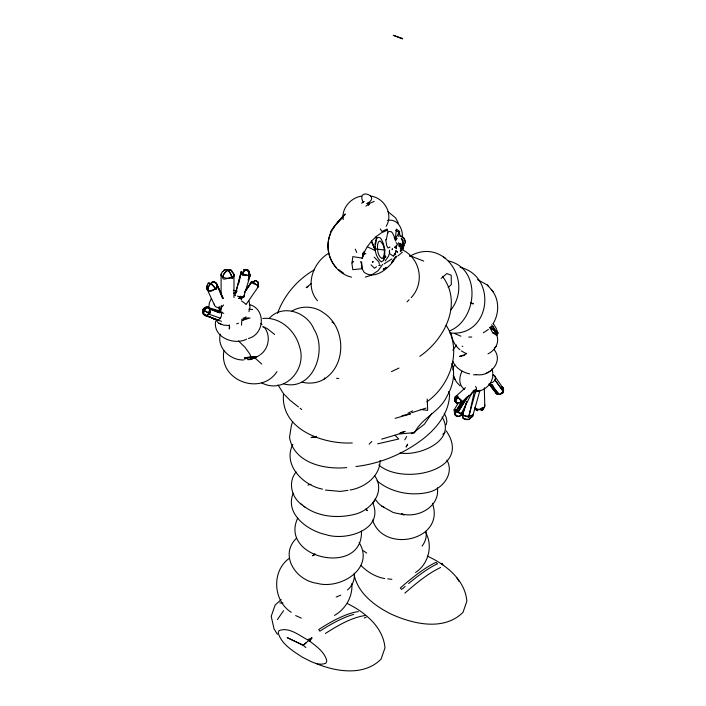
<?xml version="1.0" encoding="UTF-8"?>
<svg xmlns="http://www.w3.org/2000/svg" width="706" height="706" viewBox="0 0 706 706"><rect width="100%" height="100%" fill="white"/><g stroke="black" fill="none" stroke-linecap="round" stroke-linejoin="round"><path stroke-width="1.06" d="M401.67 247.488L402.129 245.759L404.476 245.662L401.961 246.368L401.855 248.627L400.443 248.477A2.418 1.394 -60 0 1 400.443 246.544L401.043 245.494A2.259 1.306 -60 0 1 402.676 244.55L403.294 244.929A2.418 1.394 -60 0 1 403.276 246.844L403.011 247.4L401.873 246.394L401.882 248.644L403.038 247.409L403.664 247.806L400.717 251.318L401.661 249.412M462.474 413.619L463.189 414.501L462.951 418.005L465.263 419.082A6.592 5.03 81.1 0 0 470.558 418.067L472.693 416.311L480.001 390.18M456.941 403.408A4.412 2.453 -59 0 1 456.438 403.179L455.767 400.646L458.132 397.037L457.982 396.19L455.626 396.437L454.999 397.522L455.458 396.728L457.409 397.204A4.307 1.703 47.7 0 1 460.444 400.223L461.353 402.976L460.586 402.799M498.807 394.275L496.406 393.586L495.674 390.992M503.607 389.509L501.957 386.87L503.352 388.609L503.581 390.462L502.751 392.386L500.069 394.31L497.13 394.133L495.409 391.724M368.753 204.925L368.903 202.551L368.814 204.696M202.94 311.84C207.758 325.484 214.695 299.106 202.931 309.352A4.412 0.574 26.8 0 0 203.187 309.908L209.214 313.12M250.268 274.219L250.295 275.031L249.103 275.411L245.6 274.925M248.133 275.455L242.387 275.208L241.902 274.025C242.582 270.875 248.706 267.548 249.271 272.375M249.103 275.411L249.147 274.29A5.013 3.707 86.1 0 0 243.588 269.948M457.867 403.806L453.984 410.107L456.217 409.709C455.573 412.383 460.418 413.019 462.253 413.116C462.342 417.025 455.043 417.74 454.39 413.284M229.432 324.892L229.256 329.04L229.732 327.249M462.474 415.013L462.421 416.24A6.592 3.662 -60.8 0 0 465.263 419.082L469.155 419.293L471.926 416.116L471.334 415.26L467.001 416.169L462.474 415.013L463.824 415.666A6.442 2.136 15.6 0 0 468.581 416.955L471.264 416.981M474.52 390.577L468.802 416.972M402.252 249.58L402.279 248.962M492.814 375.142L492.7 377.639L490.582 382.926M209.753 311.134L209.647 312.123L209.779 310.967M243.738 269.948C247.153 267.698 250.136 273.134 248.565 276.046L249.033 276.752L249.783 276.275L250.259 274.396M386.306 239.863L387.656 232.856M405.173 243.464C405.544 240.711 404.229 237.948 401.996 236.351M241.487 325.148L241.893 319.13M208.817 307.71L209.32 303.042L211.173 298.779M375.742 243.596L376.298 236.448L381.514 232.768L386.729 230.421M362.054 258.528L364.067 252.633L367.27 246.729L375.204 250.551L375.265 249.73M247.903 357.518L244.717 357.863L244.594 359.133L247.727 358.03L244.717 357.863L250.886 356.68L256.419 356.601L254.381 358.401L250.577 358.189M454.311 411.466L454.311 412.578M402.95 249.324L403.011 248.768M208.288 283.371C210.379 281.897 214.571 287.007 215.383 289.478L216.345 287.704L215.789 289.116M361.64 261.802L362.054 268.668L364.067 272.234C374.604 280.15 387.726 268.933 393.974 260.355M250.965 282.462L251.301 281.694L253.127 282.118L258.608 286.283L246.023 304.542A4.307 0.485 34.6 0 0 241.381 300.871M389.297 252.139L389.553 250.136M220.316 334.212C216.698 348.084 230.491 360.537 243.729 359.963M223.934 350.908C218.357 380.49 261.043 396.401 276.99 371.568M396.172 248.644L396.375 247.232M380.128 460.347C380.022 476.391 364.728 487.608 350.079 490.026M395.634 239.766L396.516 238.372M203.063 313.614C204.44 315.997 201.528 311.046 202.957 310.349M205.04 311.134L209.338 313.623L210.159 312.943C210.653 311.046 209.788 307.437 207.476 307.56A4.412 2.533 -57.9 0 0 205.384 309.034C203.531 310.825 202.295 315.053 205.746 315.635L217.633 319.862L204.352 315L204.766 315.229M221.375 305.345L220.387 311.69L220.996 312.555L223.776 313.376M452.978 370.112L453.534 366.846L454.752 364.623M215.657 321.062C212.656 337.327 234.127 345.587 246.597 339.18M398.731 236.572L399.631 231.471L396.384 229.088L395.298 238.91L395.731 241.046L394.169 237.34M462.121 413.919L461.124 413.99L462.068 413.663M393.445 255.166L393.833 255.643L394.839 254.539L395.616 252.66M395.801 251.698L395.942 250.957M240.72 297.632L240.605 298.223L239.043 298.514L239.819 297.208L241.973 297.5L239.043 298.514L239.819 297.208M472.693 416.311L472.799 415.763M242.749 297.217L244.285 296.652L244.267 295.029M362.487 258.008L363.149 255.016M238.84 283.15L241.205 272.604L235.689 292.946M446.121 424.8L446.924 421.482L446.121 417.22L444.224 413.301M399.993 452.917C418.755 456.579 456.817 440.897 442.071 416.981M251.521 281.579L253.127 282.118L253.798 281.482A4.412 2.647 -60.3 0 1 255.899 280.635L258.096 282.197A4.412 3.486 -47 0 1 258.352 284.721L258.043 285.621M203.857 311.673L203.628 312.423A4.412 2.533 -57.9 0 0 203.91 314.62L216.636 319.836L203.593 314.444M248.944 311.69L250.003 307.454L249.156 301.091M460.824 403.373L461.362 402.535M241.028 272.145L235.01 295.505A7.81 2.4 16.8 0 0 235.504 295.664M223.793 270.76L223.961 270.301C228.064 267.848 231.93 274.599 231.453 278.235L232.168 277.996L232.442 278.596L233.951 276.284L233.227 272.825A6.442 3.715 0 0 1 233.712 275.614C230.994 279.117 225.161 278.994 221.852 276.373A6.442 3.715 0 0 1 221.366 273.478L221.472 273.337M468.581 416.955L475.597 391.865M223.59 304.939A5.224 3.954 -24.9 0 1 221.834 306.616L220.387 311.69L222.24 312.237M394.416 254.098C395.881 254.919 394.125 254.381 395.342 252.801M403.038 244.673L403.664 242.52L402.27 242.635L403.294 244.929M401.785 247.532L402.129 245.759L404.476 243.729L401.829 246.553M292.672 421.447L291.322 425.956L289.513 437.305C293.767 463.11 324.566 469.817 346.637 467.593M240.64 298.029L239.043 298.514L244.285 296.652L243.861 296.308L250.445 274.669M502.804 387.753L503.272 388.494L494.632 375.954M453.984 410.107L462.492 414.916L466.816 401.582M389.809 252.183L388.441 256.357L385.229 260.823M466.737 401.732L462.492 414.916M401.785 246.65L401.643 247.162M248.238 280.344L249.924 275.384M456.844 411.801L455.847 411.236L455.502 412.26A5.013 2.771 -60 0 0 456.914 416.125L456.985 416.125M484.29 387.753L484.801 406.215L482.586 409.983A5.613 3.23 56.9 0 1 481.201 410.477M484.157 407.874L484.766 404.812M257.443 285.092L252.695 283.371L252.766 282.629M223.272 271.413L223.987 270.186A6.592 3.689 61.5 0 1 231.63 275.905L231.956 277.255M216.83 286.627C219.248 287.624 204.775 295.487 207.264 286.001M247.788 359.654L249.809 359.575L250.886 356.68L249.862 354.059L245.061 347.37L238.513 340.963M495.683 331.22L496.592 329.649L497.854 332.932L496.883 335.509C499.663 343.019 494.756 350.661 488.005 353.865M248.159 279.876L249.906 275.305M362.593 255.378L364.172 251.945L362.549 253.41M454.814 398.325C452.82 402.349 459.174 404.194 461.706 401.829L462.042 400.779L460.038 399.014L457.409 397.204L456.826 397.99A4.412 2.453 -59 0 0 455.767 400.646L455.723 401.467M376.298 236.448L371.444 241.205L375.204 250.551L375.874 248.927L375.363 248.891L384.92 250.118L383.482 243.799L381.275 239.069L380.005 237.701L377.56 237.41C373.095 244.426 374.621 256.816 381.355 261.882L383.543 260.505L385.167 256.199L384.302 257.575M384.082 268.854L387.179 267.309L385.326 268.28L386.226 267.609M258.608 286.283L258.581 286.248A4.307 0.485 34.6 0 1 258.219 286.318M492.991 323.851C499.486 313.411 499.513 298.982 491.288 289.513M501.992 393.207L502.513 392.086M207.264 289.328L207.264 289.284A5.48 4.148 -24.9 0 1 206.69 286.115L208.032 283.936M363.378 253.657L364.172 251.945L362.125 258.078L352.797 256.631L351.941 263.638L352.797 269.666L362.125 268.721L361.428 263.806M400.461 244.814L398.493 242.749L399.208 245.097L398.705 246.156L402.032 246.8L400.231 251.001M277.511 313.332C284.262 294.887 297.5 279.497 314.497 269.718M406.956 445.274L406.082 447.066L407.68 444.162M398.749 233.271L399.631 231.471L395.351 238.919M456.8 411.722L456.482 410.107M464.53 399.137L457.938 412.419L468.828 395.325M461.124 413.99L472.217 392.254M302.142 382.202C309.563 383.993 317.462 383.181 324.063 379.184L324.751 377.842M502.751 392.386L502.804 392.915L501.684 392.739L502.804 392.915L502.796 391.742L502.61 392.757L501.225 393.763M386.129 226.335C393.763 214.253 384.276 197.548 370.518 196.065M293.281 493.176C284.439 513.889 307.931 530.877 325.925 534.618C346.064 541.325 384.849 529.756 372.521 502.381M333.364 228.267C325.272 240.102 326.384 257.319 336.347 267.6M395.766 257.99L396.675 256.304M462.192 371.215C458.856 376.783 458.441 385.6 464.672 389.333M463.224 400.629C463.966 405.006 451.169 412.048 456.906 416.108M383.879 258.502L385.167 256.199L384.311 258.652L383.446 259.27M404.75 439.873L406.647 436.52M297.764 517.957C278.57 558.746 363.44 576.793 361.428 531.044M455.088 398.202L454.496 400.399L455.176 401.679M452.82 350.114L456.667 344.978M394.813 254.513L395.607 252.695M483.239 407.962L482.286 409.039L483.698 407.724L483.028 409.63L481.236 410.433M456.076 410.301L454.382 410.46L456.12 410.601L466.931 397.301L458 412.233L456.332 411.245L461.636 402.499M204.855 309.713C205.393 307.613 211.509 307.569 206.54 307.022L217.748 310.358M372.786 503.387L374.727 500.201M292.813 444.401C282.488 464.883 303.121 485.481 322.536 489.143M456.403 410.292L461.018 402.87M402.385 252.227L397.849 255.943M309.819 641.207L311.911 637.906L307.666 639.715M241.055 299.556L242.608 297.244L239.369 296.502M450.869 309.916C473.647 281.112 443.403 236.598 409.665 256.375M296.158 472.005C287.607 481.942 291.507 497.721 301.939 504.737M472.164 416.725L472.985 414.36M460.78 406.656L466.931 397.301L456.597 410.901L458 412.233L456.861 411.757M245.953 290.378L251.927 281.517L245.529 290.395M244.364 292.655L251.927 281.517L245.123 291.278M277.432 619.594L283.556 610.655M422.117 546.056C425.241 542.032 427.148 536.348 425.903 531.309M241.47 299.026L242.114 296.899M431.587 413.76L424.377 424.218L415.137 431.392M415.693 431.295L411.174 433.687L414.581 432.593C421.994 417.864 439.308 412.022 446.519 397.081C452.308 387.144 455.988 374.762 451.822 363.581M382.652 264.397L378.151 270.645L371.444 275.146L365.302 277.114M351.553 277.149C332.879 272.913 322.96 250.453 330.629 233.315C327.196 231.506 361.137 197.036 336.003 224.552M401.564 247.444L401.882 244.779L401.458 245.088L402.032 246.8L400.726 246.006M337.998 221.896L333.823 227.42L334.238 226.9M367.27 246.729L371.444 241.205L375.389 249.492M411.201 297.632C424.791 283.132 420.732 258.952 402.711 249.959M397.24 238.346L395.404 240.216M396.26 245.803L397.566 244.126L396.084 242.643M221.366 273.478L222.063 272.587M467.301 396.737L456.2 410.61M222.108 271.986L222.593 271.369M383.243 269.154L385.352 268.218M296.635 538.043C278.667 555.278 296.149 580.791 317.082 583.306C340.239 589.881 375.089 568.462 359.169 542.632M476.215 374.551C489.602 377.286 503.722 361.763 494.297 349.876M343.266 215.948L337.583 222.169L342.842 217.148M489.214 384.646C485.693 389.024 479.912 391.883 474.255 391.512M399.861 244.126L400.62 243.314L401.458 245.088M242.661 320.374L246.041 316.817M407.009 301.85L409.101 299.741M369.132 444.18L371.78 441.515M461.768 414.546L460.983 415.331A5.013 4.174 -61.9 0 1 454.576 413.672M260.39 354.686C269.127 348.349 271.025 335.05 263.92 326.816M448.186 287.527L451.319 284.553L451.213 275.199L446.792 273.566L441.153 278.446M462.13 346.24L462.801 346.478M494.756 347.687L496.133 346.417M442.794 434.252L444.965 432.266M281.156 599.579L275.102 605.104L271.219 616.312L273.999 628.808L277.432 634.35M455.123 397.028L465.43 387.647M461.195 403.064L476.356 389.271M352.029 262.906L353.653 261.449M404.873 593.102C415.993 583.562 427.315 573.819 440.632 567.474M305.83 647.526L303.174 645.249L287.28 637.668L303.174 645.249L311.911 637.906L308.787 640.421C299.935 636.168 289.531 626.575 279.02 630.617L278.19 632.832C281.482 644.357 293.122 651.011 302.495 657.304C309.546 660.525 318.053 666.623 325.969 663.119L326.799 660.895C324.592 651.664 315.803 645.972 308.787 640.421M252.854 282.629C254.372 281.226 253.798 283.397 252.474 282.409L254.884 280.723L256.481 280.75M426.856 401.838C450.375 385.335 462.642 350.485 446.095 325.245M315 553.733L312.564 555.781L314.594 554.925M303.174 645.249L306.528 642.434M396.137 246.226L394.636 247.418L396.86 245.626M328.325 253.463C312.732 262.967 304.648 285.736 317.444 300.738M311.302 283.53L306.183 287.677L308.054 286.627M419.788 356.318C444.621 339.374 463.021 303.668 442.485 276.32M376.51 266.727L374.48 268.254L371.038 264.812M269.03 318.582C282.479 303.368 307.075 312.061 313.993 329.27C327.646 350.705 312.996 391.336 283.847 383.958M347.431 590.004C352.303 586.165 355.083 579.299 354.297 573.193M466.595 353.318L464.998 354.553L459.606 356.451L464.61 355.356M249.059 276.24L249.792 275.455L248.9 276.072M415.56 572.451C428.56 564.103 433.307 545.553 425.462 532.147M401.688 247.012L402.976 245.767L401.714 246.906M221.702 273.981L221.207 275.649L222.849 277.096L223.202 275.755A6.592 3.918 -58.5 0 1 227.544 270.31L230.994 270.045L232.698 272.993M207.405 307.101L206.54 307.022M324.063 379.184C347.105 364.896 345.728 326.984 323.436 312.723C314.47 306.007 301.462 305.319 291.86 311.117M289.557 558.155C271.422 570.554 272.834 600.665 291.225 612.296M334.512 615.411C345.737 609.057 352.841 596.446 351.862 583.588M361.622 203.266L364.19 201.448M365.937 206.134L370.068 203.213L374.198 201.369M362.796 255.484L365.832 253.383M239.237 297.129L240.605 296.193M483.319 332.835L488.42 329.375M391.954 258.89L384.099 263.894M325.395 633.432C337.653 625.772 350.511 617.803 365.028 615.526M259.57 355.197L255.484 357.774L249.809 359.575L244.611 357.598M383.358 258.502L385.988 256.913M502.478 392.165L499.848 394.222L497.995 394.433M449.731 330.893C477.847 319.288 481.386 267.998 448.46 260.999M486.152 373.297L488.481 371.938M490.088 370.994L492.347 369.688M204.616 315.141L206.973 315.264L208.614 314.046L220.36 318.159M241.637 271.528L241.178 271.784A4.898 1.5 16.8 0 0 241.69 273.107L245.785 274.987M221.031 307.039L221.834 306.616M461.23 401.89L460.365 402.332A4.412 3.221 -14.8 0 1 457.47 402.738L456.605 402.552M483.319 408.58L480.901 409.515A5.48 3.265 -1.6 0 1 476.726 409.339L474.661 408.218M407.794 413.275L412.639 410.892M391.459 371.638L398.987 368.047M389.5 247.312L389.941 247.118L388 247.982L386.835 245.988L385.644 239.616M384.223 268.862L385.273 268.386M364.217 618.05L366.193 617.159M481.104 409.454L482.207 408.977L480.901 409.515M336.188 597.082L340.777 595.132M366.617 203.54C382.202 196.497 355.647 186.852 363.175 202.287M400.62 250.524L401.432 250.18M248.415 338.509C264.918 334.15 265.95 308.584 249.306 304.577M492.806 326.454L489.779 327.496L492.806 326.454L496.883 335.509L492.735 332.773L489.823 327.593L490.882 327.452L497.854 332.932L492.735 332.773M502.284 387.373L502.407 387.753M236.625 323.816L238.54 323.216M411.695 412.736L426.036 408.068M249.809 359.575L255.484 357.774L256.666 356.645L250.886 356.68M242.758 320.197L250.048 318L242.979 318.106M381.672 439.114L397.019 434.614L405.165 431.384L400.17 432.707M395.139 418.358L410.557 413.866L401.996 415.684M502.001 387.065L501.569 386.87L501.966 387.532M307.975 485.048L310.993 484.281M361.534 196.136C350.714 197.724 341.28 208.438 343.222 219.592M388.856 231.453L391.3 231.745L392.571 233.112L394.963 238.107M377.639 443.845L398.784 439L394.848 435.152M233.58 293.272L236.492 292.637M316.403 436.352L311.064 437.526L316.359 437.199M205.464 307.225L206.62 307.022M387.541 220.457C397.699 218.233 403.338 229.212 402.27 237.966M347.926 490.343L340.371 491.429L325.395 490.061M460.859 403.355L460.241 403.4M262.817 318.477C280.044 316.553 295.302 330.735 299.512 346.672C307.445 369.432 284.536 394.636 261.794 382.952M229.45 325.545L223.484 325.122L219.01 323.251M355.93 466.525C380.499 463.674 404.256 453.605 423.75 438.364C437.226 427.668 449.087 412.569 449.581 394.654L448.486 391.689M250.039 357.289L256.419 356.601M399.587 433.969L414.581 432.593M215.983 289.001L216.415 289.239C218.057 286.936 217.483 283.433 214.88 282.118A5.613 3.292 -58 0 0 210.582 283.662L208.279 287.13L207.917 290.21L208.976 291.269L210.926 291.322L214.483 289.522M250.348 358.127L255.51 357.748L250.109 357.81M473.682 390.903L478.836 390.665L472.923 390.983L476.753 391.609L474.105 390.78M242.405 274.599L244.576 274.528L242.246 274.29M440.773 563.441L441.93 563.423L442.927 564.941M468.731 337.062L471.74 337.009M501.984 393.136L501.083 393.869M244.717 357.863L247.956 357.827M352.276 442.936C323.339 444.48 280.459 429.592 283.494 394.01M473.505 374.789L476.435 374.78M203.769 309.06L202.887 309.422L203.655 310.243M279.788 602.95L282.982 603.003M211.95 281.968L214.686 282.082L216.089 283.238L215.551 283.3M473.135 391.424L476.753 391.609L473.585 390.939M248.759 309.21L252.651 309.51M483.133 407.971L482.886 407.486L479.365 409.356L475.57 408.862L475.879 409.639A5.613 3.142 -61.5 0 0 477.733 410.601L476.329 410.124L475.112 407.283M449.89 332.967C490.758 337.353 497.801 276.302 460.18 267.318M387.779 578.885L391.883 579.308M491.138 384.938L492.956 385.3M336.594 378.301L338.721 378.54M420.564 409.48L427.659 410.354L427.245 399.022M233.298 290.316L237.26 291.04M256.26 280.785L257.708 282.444M384.708 578.576C375.618 576.961 367.279 571.966 360.934 565.427M211.394 309.519L210.026 309.078L219.513 312.776L209.347 308.804L218.083 311.108M399.967 235.839L401.114 236.166M469.622 373.88C462.651 372.424 455.644 368.047 452.802 361.278M209.347 308.804L217.757 311.196M241.073 272.551L242.44 273.637L242.988 272.64A5.013 3.009 -59.2 0 1 246.818 269.816A5.013 3.009 -59.2 0 1 249.077 272.225M215.701 319.509L221.507 321.283M460.868 336.18L454.364 333.444M206.399 307.004L207.643 307.375M457.038 403.408L456.058 402.773M400.69 235.919L404.282 238.399L405.438 242.458M502.125 387.329L501.225 387.012L502.76 387.815M409.559 255.572L423.715 261.088M205.923 315.723L205.014 315.335M477.521 279.647L487.281 284.986L493.247 291.737M262.579 326.684L267.089 328.484L274.599 334.423M427.351 556.107C445.645 564.518 464.98 579.555 466.869 601.15L462.995 612.367C443.747 631.446 412.683 624.007 390.674 613.876C374.701 605.81 357.721 593.137 354.112 574.613M316.085 663.543C336.294 671.909 364.27 676.242 381.108 659.06L384.982 647.852C383.146 626.981 364.993 612.243 347.423 603.586M466.551 353.83L461.309 350.908M375.115 498.957C377.392 502.24 380.137 505.681 383.958 507.155M393.533 256.313L390.118 253.983M295.62 615.57L301.285 618.112M221.084 324.23L218.313 322.916L216.415 320.621M456.553 410.874L456.147 410.565M243.914 296.273L244.285 296.652M399.208 245.097L399.967 245.556M443.518 257.046L445.204 258.061M241.726 271.784L241.178 271.784L241.902 272.26M462.068 414.634L462.748 414.537L462.28 413.46M208.658 312.008L210.159 312.943M378.831 464.98C402.429 485.843 473.541 470.62 446.218 430.845M303.942 506.299C318.071 516.942 337.327 518.495 354.112 514.462C370.632 510.835 386.076 492.197 374.868 476.029M489.735 383.534L492.091 385.044L498.939 394.504L492.762 387.056M366.679 553.089L363.475 550.759M331.935 321.954L333.709 323.119M497.854 332.932L489.823 327.593L494.844 330.982M381.849 506.228L393.304 512.547L404.229 514.859L401.396 513.809C417.678 518.698 440.262 506.643 437.358 487.784M395.766 230.28L398.969 232.486L399.975 234.268M343.734 273.31L338.606 269.524M388.009 211.668L395.563 217.863L398.352 223.017M395.969 250.904L397.593 252.324L395.96 250.886M301.056 504.058L304.93 507.076M377.039 480.901C390.983 492.409 410.398 496.212 427.924 492.426C441.903 489.523 454.902 474.114 446.836 460.056M298.444 406.93L290.131 400.337L283.635 393.886L277.961 384.849M300.103 408.245L301.771 409.559M383.861 258.272L384.311 258.652L384.796 256.172L384.77 250.065M207.264 289.284L208.111 290.025L208.058 289.028A5.613 3.292 -58 0 1 210.582 283.662L213.724 281.994L216.363 283.309A5.48 4.148 -24.9 0 1 216.91 286.451M489.743 383.896L492.894 386.632L492.091 385.044M502.01 387.02L502.725 387.532M260.885 323.639L262.041 324.681M254.231 357.307L261.75 364.067M460.065 385.838L456.358 381.884L453.278 375.407L454.999 379.643M459.871 349.708C454.858 345.649 451.761 339.63 451.258 333.206M374.127 257.134L378.945 261.961L379.219 263.868M456.376 410.389L458 412.233L456.429 410.327M401.714 589.484L400.328 587.992A56.321 10.016 -42.8 0 1 436.079 562.364L437.464 563.865A56.321 10.016 -42.8 0 0 408.606 583.553M257.637 281.57L258.396 283.194L257.505 286.883L258.334 286.918L258.149 286.486M487.281 284.986L488.667 286.565M213.265 318.591L214.015 319.483M493.088 387.329L498.939 394.504M366.026 509.061L367.288 510.632L366.07 509.052M492.656 373.748L493.882 375.318M497.13 394.133L496.662 393.542L497.633 394.372A4.412 2.524 -62 0 0 498.286 394.319M489.073 384.082L496.344 393.507L489.029 384.038M497.501 392.518L498.41 393.674M493.273 323.701L496.459 328.705M491.57 324.786L497.933 333.364M503.29 391.451L494.915 379.89L503.281 391.433L503.546 389.359M215.568 288.639L214.209 286.83A5.613 1.624 44.6 0 0 207.979 283.397M218.666 311.628L219.054 312.193L218.807 311.487M380.278 228.956L381.902 231.436L387.206 229.071L388.176 233.015M456.641 577.534L459.068 581.453M218.26 307.437L220.387 311.69L218.075 310.552L218.657 310.737A4.668 3.777 -73.5 0 0 216.663 311.002M206.726 288.348L214.536 305.195M371.444 241.205L375.354 249.668M222.549 298.285L216.874 284.227L223.37 298.417M356.742 252.519L355.303 249.121M360.581 261.617L361.437 263.638M216.874 284.227L222.858 298.4M219.601 309.784L220.387 311.69L219.231 306.492M232.23 271.995L231.877 271.033A6.592 3.918 -58.5 0 0 227.544 270.31L224.084 273.478L222.381 277.52L223.317 278.994L224.499 279.117L230.588 277.82M432.39 503.343C445.742 540.487 383.261 554.06 372.583 519.995M257.399 281.597L257.619 282.241A4.412 2.647 -60.3 0 1 257.699 283.027M395.607 246.65L396.26 248.609M491.914 368.814L492.867 372.865M484.572 405.376L484.775 406.091M368.179 203.169L368.329 205.102M375.16 242.996L375.16 243.967M375.204 246.315L375.204 250.551M233.977 274.66L233.977 297.544M221.102 274.431L221.102 292.955M353.68 614.405A56.321 14.923 -35.7 0 0 319.889 631.173L318.724 629.549A56.321 14.923 -35.7 0 1 358.357 611.643M220.996 312.555A4.668 3.777 -73.5 0 1 219.981 318.6A4.668 3.777 -73.5 0 1 214.906 318.883M402.402 588.875A56.321 10.016 -42.8 0 1 405.165 586.474M240.243 296.582A7.81 2.4 16.8 0 1 239.811 296.546M238.91 296.441A7.81 2.4 16.8 0 1 237.481 296.176M492.938 374.939A4.668 3.715 -37.9 0 1 495.127 379.36A4.668 3.715 -37.9 0 1 490.185 383.023M218.304 307.542A5.48 4.148 -24.9 0 1 214.342 304.11M475.606 386.438A4.307 1.703 47.7 0 1 474.838 389.483M209.603 312.158C210.141 313.817 208.429 312.714 209.603 312.158M392.412 248.944L392.386 249.686L391.945 249.209L392.412 248.944M377.525 244.982C377.41 249.536 377.525 255.801 381.805 258.449L382.643 258.255C385.794 253.295 384.717 244.532 379.952 240.949L378.407 241.929L377.525 244.982M441.93 563.423L441.568 564.156L441.93 563.423M372.989 261.538L372.768 262.27L372.989 261.538M392.209 261.758L391.53 262.632L392.209 261.758M396.084 256.278L392.607 261.238L396.084 256.278M383.79 269.092L385.061 268.456L383.79 269.092M204.599 307.719L203.849 308.451L204.661 307.719M380.031 265.209L379.051 265.35L380.031 265.209M205.905 315.476L205.225 315.441L205.905 315.476M208.491 307.525L208.508 307.542M402.041 38.318L393.233 35.3L402.508 38.909L402.041 38.318M473.214 303.845L470.452 302.627L473.214 303.845M402.95 240.181L401.202 238.443L403.011 242.308L402.95 240.181"/></g></svg>
